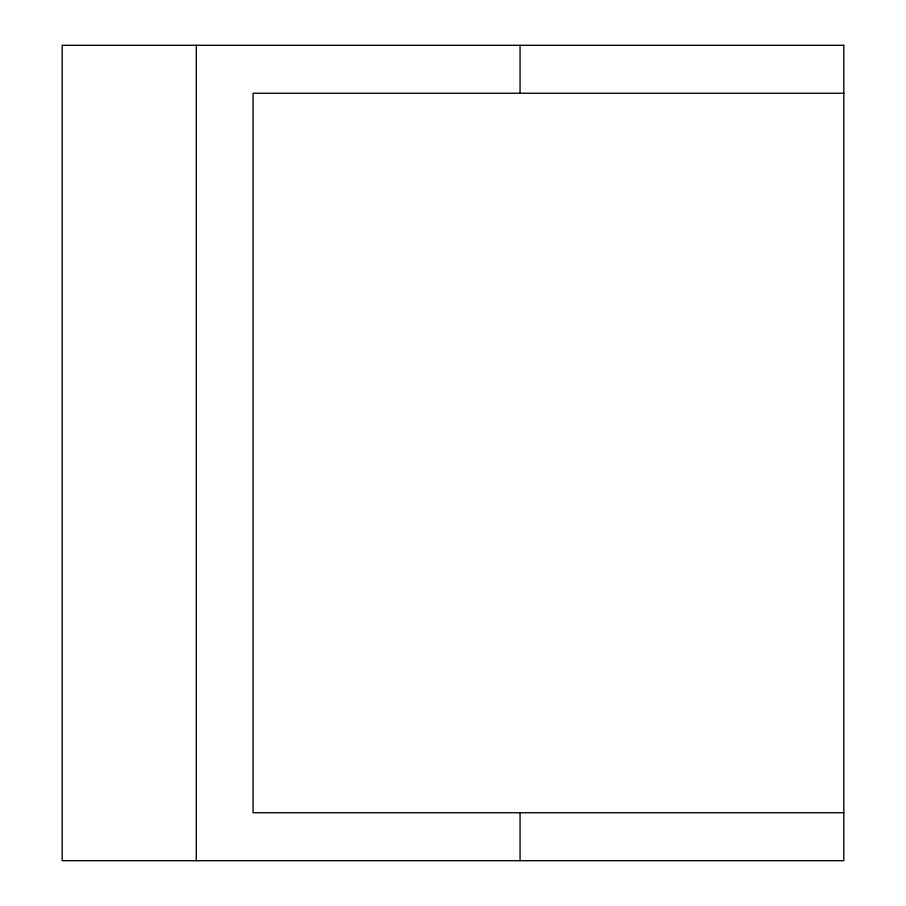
<?xml version="1.0" encoding="UTF-8"?>
<svg xmlns="http://www.w3.org/2000/svg" width="906" height="906" viewBox="0 0 906 906"><rect width="100%" height="100%" fill="white"/><g stroke="black" fill="none" stroke-linecap="round" stroke-linejoin="round"><path stroke-width="1.36" d="M843.814 93.261L253.08 93.261L253.08 812.739L843.814 812.739M520.055 45.3L520.055 93.261M520.055 812.739L520.055 860.7M196.296 45.3L196.296 860.7M843.814 45.3L62.186 45.3L62.186 860.7L843.814 860.7L843.814 45.3"/></g></svg>
